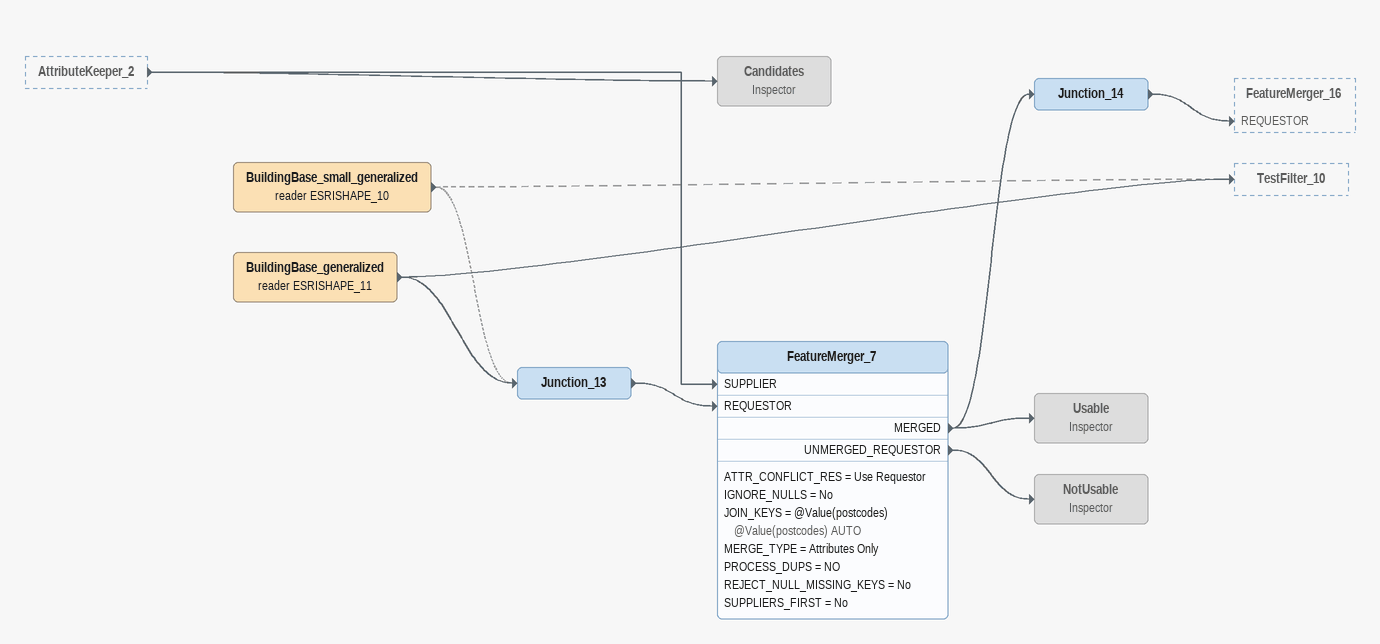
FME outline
AttributeKeeper_2 [outside]
    -> Candidates
    -> FeatureMerger_7 [SUPPLIER]
BuildingBase_small_generalized (reader ESRISHAPE_10)
    -> TestFilter_10 [off]
    -> Junction_13 [off]
BuildingBase_generalized (reader ESRISHAPE_11)
    -> TestFilter_10
    -> Junction_13
Candidates: Inspector [off]
Junction_13
    -> FeatureMerger_7 [REQUESTOR]
FeatureMerger_7
    ATTR_CONFLICT_RES = Use Requestor
    IGNORE_NULLS = No
    JOIN_KEYS = @Value(postcodes) @Value(postcodes) AUTO
    MERGE_TYPE = Attributes Only
    PROCESS_DUPS = NO
    REJECT_NULL_MISSING_KEYS = No
    SUPPLIERS_FIRST = No
    MERGED -> Usable
    MERGED -> Junction_14
    UNMERGED_REQUESTOR -> NotUsable
Junction_14
    -> FeatureMerger_16 [REQUESTOR]
Usable: Inspector [off]
NotUsable: Inspector [off]
